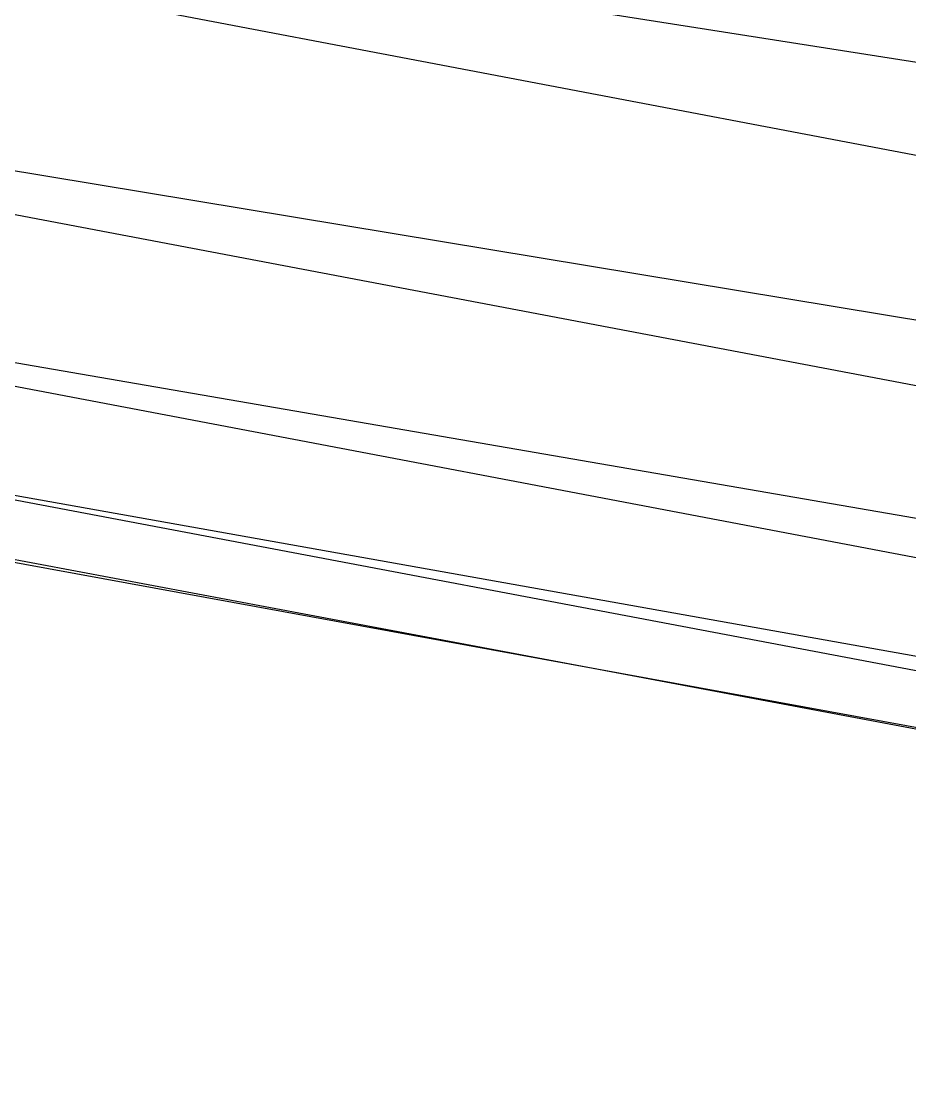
# Model space of a CAD drawing. Extents: x -429 to 429, y -1 to 209.
# Drawn here: x 0.507 to 1.015, y -0.387 to 0.218 of the extents above; entities that cross this region are included whole.
import ezdxf

# ---------------------------------------------------------------- set-up
doc = ezdxf.new("R2010")
doc.units = 0

msp = doc.modelspace()

# ---------------------------------------------------------------- linework, layer by layer
at = {"layer": 'default', "color": 5, "linetype": 'CONTINUOUS'}
for p, q in [((2.085, 0.027, 1.612), (0.008, 0.354, 1.43)), ((2.096, -0.063, -2.172), (0.008, 0.334, -2.073)), ((2.086, -0.129, 1.194), (0.008, 0.215, 1.036)), ((2.095, -0.194, -1.731), (0.008, 0.202, -1.662)), ((2.087, -0.25, 0.779), (0.008, 0.109, 0.646)), ((2.094, -0.292, -1.299), (0.008, 0.104, -1.261)), ((2.092, -0.356, -0.876), (0.008, 0.039, -0.87)), ((2.088, -0.335, 0.375), (0.008, 0.036, 0.264)), ((2.091, -0.387, -0.459), (0.008, 0.004, -0.488)), ((2.09, -0.381, 0.063), (0.008, 0))]:
    msp.add_line(p, q, dxfattribs=at)

doc.saveas('drawing.dxf')
